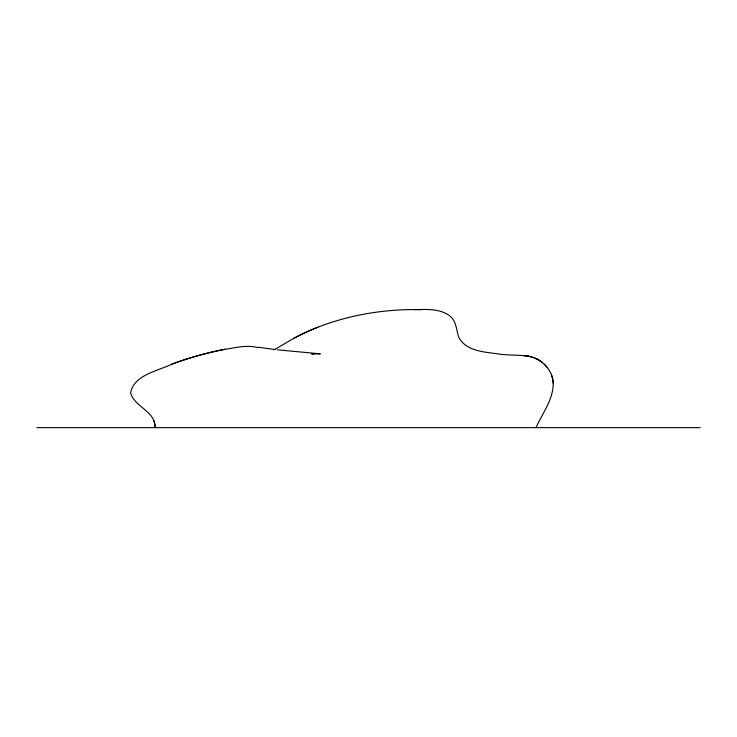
<?xml version="1.0" encoding="UTF-8"?>
<svg xmlns="http://www.w3.org/2000/svg" width="737" height="737" viewBox="0 0 737 737"><rect width="100%" height="100%" fill="white"/><g stroke="black" fill="none" stroke-linecap="round" stroke-linejoin="round"><path stroke-width="1.11" d="M535.965 427.635C542.653 412.886 554.04 398.671 553.165 381.711M417.603 309.641C428.814 309.218 442.513 308.987 451.413 317.334C456.516 322.705 456.415 330.489 458.727 337.113C465.885 351.374 484.513 351.954 498.433 353.944C508.991 355.649 519.852 354.497 530.327 356.662A45.123 45.123 0 0 1 532.39 357.252C541.584 359.978 549.139 367.514 552.096 376.607M274.238 349.817L293.989 338.2A232.588 232.588 0 0 1 317.877 327.21C350.536 314.515 385.82 308.895 420.79 309.641M257.176 347.477C246.582 344.713 235.49 347.79 224.914 349.32A337.325 337.325 0 0 0 171.905 364.133C157.736 371.135 134.134 374.682 130.606 392.747C134.245 407.192 155.645 410.859 155.065 427.635A17.015 15.495 -90 0 0 153.803 420.891M414.673 309.641L417.759 309.42M311.41 353.981L314.026 353.898M312.552 353.935L320.319 353.843L277.481 349.826M36.85 427.635L700.15 427.635M275.233 349.541L257.959 347.228M293.989 338.2A267.743 243.901 -90 0 1 317.877 327.21M171.905 364.124A398.717 363.212 90 0 1 224.905 349.237M530.115 356.395A42.276 14.261 36.9 0 1 532.178 356.966M552.041 376.625A22.727 19.494 81.9 0 1 553.109 381.711M524.385 355.658A33.699 33.699 0 0 1 530.327 356.653A33.064 33.064 0 0 0 524.965 355.713M534.675 358.053A28.531 28.531 0 0 1 542.45 362.604M544.256 364.225A32.806 32.806 0 0 1 546.965 367.183M551.543 375.05A26.468 26.468 0 0 1 553.294 383.544M535.486 358.385A28.328 28.328 0 0 1 542.441 362.604"/></g></svg>
